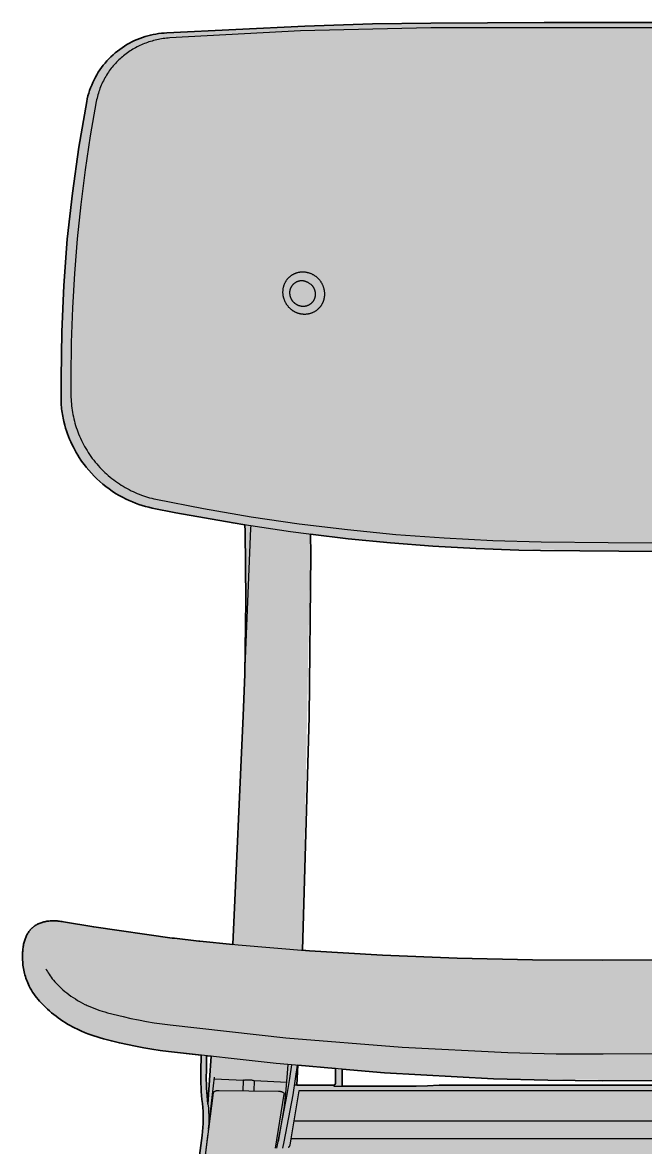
# Model space of a CAD drawing. Header units: millimetres. Extents: x 0 to 1796, y -875 to 809.
# Drawn here: x 178.4 to 402.4, y 404.4 to 808.9 of the extents above; entities that cross this region are included whole.
import ezdxf

# ---------------------------------------------------------------- set-up
doc = ezdxf.new("R2010")
doc.units = ezdxf.units.MM
doc.layers.add('Blocks', color=7, linetype='Continuous')
doc.layers.add('Blocks$Fill', color=7, linetype='Continuous', true_color=0xffffff)
doc.layers.add('Blocks$Inner', color=7, linetype='Continuous', lineweight=25, true_color=0x007f00)
doc.layers.add('Blocks$Outline', color=7, linetype='Continuous', lineweight=35, true_color=0xff3f3f)

# ---------------------------------------------------------------- blocks, each defined once
blk = doc.blocks.new('Result Dining Chair Front')
at = {"layer": 'Blocks$Fill'}
h = blk.add_hatch(color=256, dxfattribs=at)
h.paths.add_polyline_path([(258.42, 628.33), (233.6, 632.65), (225.09, 634.35), (223.87, 634.62), (222.66, 634.93), (221.46, 635.28), (220.27, 635.66), (219.09, 636.08), (217.93, 636.54), (216.78, 637.03), (215.65, 637.56), (214.38, 638.2), (213.14, 638.89), (211.92, 639.62), (210.72, 640.4), (209.55, 641.21), (208.41, 642.06), (207.3, 642.95), (206.22, 643.87), (205.17, 644.84), (204.16, 645.83), (203.18, 646.87), (202.23, 647.93), (201.33, 649.03), (200.67, 649.86), (200.04, 650.71), (199.43, 651.58), (198.84, 652.47), (198.28, 653.37), (197.73, 654.29), (197.21, 655.22), (196.71, 656.17), (196.24, 657.12), (195.79, 658.09), (195.37, 659.07), (194.97, 660.06), (194.6, 661.06), (194.25, 662.06), (193.93, 663.07), (193.64, 664.09), (193.3, 665.4), (193.02, 666.71), (192.89, 667.36), (192.78, 668.01), (192.67, 668.67), (192.58, 669.32), (192.5, 669.98), (192.44, 670.63), (192.38, 671.29), (192.34, 671.96), (192.28, 673.29), (192.27, 674.64), (192.51, 697.75), (193.27, 714.4), (194.54, 731.01), (196.35, 747.58), (198.66, 764.08), (201.5, 780.5), (201.72, 781.51), (201.97, 782.51), (202.25, 783.5), (202.57, 784.49), (202.92, 785.46), (203.3, 786.42), (203.71, 787.36), (204.16, 788.29), (204.64, 789.21), (205.15, 790.11), (205.68, 790.99), (206.25, 791.85), (206.85, 792.69), (207.47, 793.51), (208.12, 794.31), (208.8, 795.09), (209.51, 795.85), (210.24, 796.58), (210.99, 797.28), (211.77, 797.96), (212.57, 798.61), (213.39, 799.24), (214.23, 799.84), (215.09, 800.4), (215.97, 800.94), (216.87, 801.45), (217.78, 801.93), (218.71, 802.38), (219.66, 802.79), (220.62, 803.18), (221.56, 803.52), (222.51, 803.83), (223.46, 804.1), (224.43, 804.35), (225.41, 804.56), (226.39, 804.75), (227.38, 804.9), (228.37, 805.02), (229.36, 805.1), (230.36, 805.15), (304.25, 808.42), (407.02, 808.9), (534.04, 807.62), (584.67, 805.1), (585.67, 805.02), (586.66, 804.9), (587.64, 804.75), (588.63, 804.56), (589.6, 804.35), (590.57, 804.1), (591.53, 803.83), (592.48, 803.52), (593.42, 803.18), (594.37, 802.79), (595.32, 802.38), (596.25, 801.93), (597.16, 801.45), (598.06, 800.94), (598.94, 800.4), (599.8, 799.84), (600.65, 799.24), (601.47, 798.61), (602.27, 797.96), (603.04, 797.28), (603.8, 796.58), (604.53, 795.85), (605.23, 795.09), (605.91, 794.31), (606.56, 793.51), (607.19, 792.69), (607.78, 791.85), (608.35, 790.99), (608.89, 790.11), (609.4, 789.21), (609.87, 788.29), (610.32, 787.36), (610.73, 786.42), (611.12, 785.46), (611.47, 784.49), (611.78, 783.5), (612.07, 782.51), (612.32, 781.51), (612.53, 780.5), (615.37, 764.08), (617.69, 747.58), (619.49, 731.01), (620.77, 714.4), (621.52, 697.75), (621.76, 681.09), (621.75, 673.29), (621.7, 671.96), (621.65, 671.29), (621.6, 670.63), (621.53, 669.98), (621.45, 669.32), (621.36, 668.67), (621.26, 668.01), (621.14, 667.36), (621.02, 666.71), (620.73, 665.4), (620.39, 664.09), (620.1, 663.07), (619.78, 662.06), (619.44, 661.06), (619.06, 660.06), (618.67, 659.07), (618.24, 658.09), (617.79, 657.12), (617.32, 656.17), (616.82, 655.22), (616.3, 654.29), (615.76, 653.37), (615.19, 652.47), (614.6, 651.58), (613.99, 650.71), (613.36, 649.86), (612.71, 649.03), (611.8, 647.93), (610.85, 646.87), (609.87, 645.83), (608.86, 644.84), (607.81, 643.87), (606.73, 642.95), (605.62, 642.06), (604.48, 641.21), (603.31, 640.4), (602.12, 639.62), (600.89, 638.89), (599.65, 638.2), (598.38, 637.56), (597.25, 637.03), (596.1, 636.54), (594.94, 636.08), (593.76, 635.66), (592.58, 635.28), (591.38, 634.93), (590.17, 634.62), (588.95, 634.35), (580.43, 632.65), (559.9, 628.97), (555.61, 628.33), (555.26, 601.27), (555.71, 573.48), (559.98, 477.44), (581.82, 479.76), (610.01, 483.78), (621.86, 485.74), (622.31, 485.8), (622.76, 485.84), (623.21, 485.88), (623.64, 485.9), (624.07, 485.92), (624.49, 485.93), (624.9, 485.92), (625.3, 485.91), (625.7, 485.89), (626.09, 485.86), (626.47, 485.81), (626.84, 485.76), (627.21, 485.7), (627.57, 485.63), (627.92, 485.55), (628.26, 485.47), (628.6, 485.37), (628.93, 485.26), (629.25, 485.14), (629.56, 485.02), (629.86, 484.88), (630.01, 484.81), (630.16, 484.74), (630.3, 484.66), (630.45, 484.59), (630.59, 484.51), (630.73, 484.42), (630.87, 484.34), (631, 484.25), (631.14, 484.16), (631.27, 484.07), (631.4, 483.98), (631.53, 483.88), (631.65, 483.79), (631.78, 483.69), (631.9, 483.58), (632.02, 483.48), (632.14, 483.37), (632.25, 483.26), (632.37, 483.15), (632.48, 483.04), (632.59, 482.92), (632.7, 482.8), (632.81, 482.68), (632.91, 482.56), (633.01, 482.44), (633.11, 482.31), (633.21, 482.18), (633.31, 482.05), (633.5, 481.78), (633.68, 481.51), (633.85, 481.22), (634.01, 480.92), (634.17, 480.62), (634.32, 480.31), (634.46, 479.99), (634.59, 479.66), (634.71, 479.32), (634.83, 478.98), (634.94, 478.62), (635.04, 478.26), (635.13, 477.89), (635.22, 477.51), (635.29, 477.12), (635.36, 476.73), (635.42, 476.33), (635.47, 475.91), (635.52, 475.49), (635.55, 475.07), (635.58, 474.63), (635.6, 474.18), (635.61, 473.73), (635.61, 472.8), (635.58, 471.84), (635.55, 471.22), (635.5, 470.61), (635.44, 470.01), (635.36, 469.4), (635.27, 468.81), (635.16, 468.22), (635.04, 467.63), (634.89, 467.05), (634.74, 466.47), (634.56, 465.89), (634.38, 465.32), (634.17, 464.75), (633.95, 464.19), (633.71, 463.62), (633.46, 463.06), (633.18, 462.49), (632.8, 461.76), (632.4, 461.04), (631.97, 460.34), (631.51, 459.65), (631.04, 458.97), (630.54, 458.32), (630.02, 457.68), (629.48, 457.06), (628.8, 456.32), (628.1, 455.6), (627.38, 454.9), (626.65, 454.21), (625.9, 453.54), (625.13, 452.89), (624.35, 452.25), (623.55, 451.64), (622.74, 451.04), (621.92, 450.46), (621.08, 449.9), (620.23, 449.36), (619.37, 448.84), (618.5, 448.34), (617.62, 447.86), (616.06, 447.07), (614.35, 446.28), (613.26, 445.81), (612.16, 445.37), (611.05, 444.95), (609.93, 444.55), (608.8, 444.18), (607.66, 443.84), (606.52, 443.52), (603.64, 442.77), (600.75, 442.07), (597.84, 441.42), (594.92, 440.83), (592, 440.29), (589.06, 439.79), (586.12, 439.36), (583.17, 438.97), (571.39, 437.66), (571.5, 428.91), (571.47, 427.46), (571.42, 426.02), (571.33, 424.58), (571.23, 423.14), (570.68, 417.41), (570.62, 415.97), (570.61, 414.52), (570.64, 413.08), (570.73, 411.64), (570.86, 410.21), (571.04, 408.78), (572.33, 398.6), (572.46, 397.04), (570.44, 396.97), (618.01, 26.78), (619.17, 26.78), (619.2, 26.78), (619.23, 26.78), (619.25, 26.77), (619.28, 26.77), (619.31, 26.76), (619.34, 26.76), (619.36, 26.75), (619.39, 26.74), (619.42, 26.73), (619.44, 26.72), (619.47, 26.71), (619.49, 26.7), (619.52, 26.69), (619.54, 26.67), (619.56, 26.66), (619.59, 26.65), (619.61, 26.63), (619.63, 26.61), (619.65, 26.6), (619.68, 26.58), (619.7, 26.56), (619.72, 26.54), (619.73, 26.52), (619.75, 26.5), (619.77, 26.48), (619.79, 26.45), (619.8, 26.43), (619.82, 26.41), (619.83, 26.38), (619.85, 26.36), (619.86, 26.34), (619.87, 26.31), (619.88, 26.29), (619.89, 26.26), (619.9, 26.23), (619.91, 26.21), (619.92, 26.18), (619.92, 26.15), (619.93, 26.13), (624.35, 2.49), (624.37, 2.43), (624.38, 2.36), (624.39, 2.29), (624.4, 2.22), (624.41, 2.15), (624.41, 2.08), (624.41, 2.02), (624.41, 1.95), (624.41, 1.88), (624.4, 1.81), (624.39, 1.74), (624.38, 1.67), (624.37, 1.61), (624.36, 1.54), (624.34, 1.47), (624.32, 1.41), (624.3, 1.34), (624.28, 1.28), (624.25, 1.21), (624.22, 1.15), (624.19, 1.09), (624.16, 1.03), (624.13, 0.97), (624.09, 0.91), (624.05, 0.85), (624.01, 0.8), (623.97, 0.74), (623.92, 0.69), (623.88, 0.64), (623.83, 0.59), (623.78, 0.54), (623.73, 0.5), (623.68, 0.45), (623.62, 0.41), (623.57, 0.37), (623.51, 0.33), (623.45, 0.29), (623.4, 0.26), (623.33, 0.23), (623.27, 0.2), (623.21, 0.17), (623.15, 0.14), (623.08, 0.12), (623.02, 0.09), (622.95, 0.07), (622.89, 0.06), (622.82, 0.04), (622.75, 0.03), (622.68, 0.02), (622.62, 0.01), (622.55, 0), (622.48, 0), (622.41, 0), (605.77, 0), (598.26, -0.01), (598.21, -0.01), (598.16, 0), (598.12, 0), (598.07, 0.01), (598.02, 0.01), (597.97, 0.02), (597.93, 0.03), (597.88, 0.04), (597.83, 0.05), (597.79, 0.06), (597.74, 0.07), (597.69, 0.09), (597.65, 0.1), (597.6, 0.12), (597.56, 0.14), (597.51, 0.16), (597.47, 0.18), (597.42, 0.2), (597.38, 0.22), (597.34, 0.24), (597.3, 0.27), (597.25, 0.29), (597.21, 0.32), (597.17, 0.34), (597.13, 0.37), (597.1, 0.4), (597.06, 0.43), (597.02, 0.46), (596.99, 0.49), (596.95, 0.52), (596.92, 0.55), (596.89, 0.58), (596.86, 0.61), (596.83, 0.65), (596.8, 0.68), (596.77, 0.71), (596.74, 0.75), (596.71, 0.78), (596.68, 0.82), (596.66, 0.85), (596.63, 0.89), (596.61, 0.93), (596.59, 0.97), (596.56, 1.01), (596.54, 1.05), (596.52, 1.09), (596.5, 1.13), (596.48, 1.17), (596.46, 1.21), (596.45, 1.25), (596.43, 1.29), (596.42, 1.33), (596.4, 1.38), (596.39, 1.42), (596.38, 1.46), (596.36, 1.51), (596.35, 1.55), (596.34, 1.59), (596.34, 1.64), (596.33, 1.68), (596.32, 1.72), (596.32, 1.77), (596.31, 1.81), (595.49, 25.83), (595.48, 25.86), (595.49, 25.88), (595.49, 25.9), (595.49, 25.91), (595.49, 25.93), (595.49, 25.95), (595.49, 25.97), (595.5, 25.99), (595.5, 26), (595.5, 26.02), (595.51, 26.04), (595.51, 26.06), (595.52, 26.08), (595.52, 26.1), (595.53, 26.11), (595.53, 26.13), (595.54, 26.15), (595.55, 26.17), (595.56, 26.18), (595.57, 26.2), (595.57, 26.22), (595.58, 26.24), (595.59, 26.25), (595.6, 26.27), (595.61, 26.29), (595.62, 26.3), (595.64, 26.32), (595.65, 26.34), (595.66, 26.35), (595.67, 26.37), (595.69, 26.38), (595.7, 26.4), (595.71, 26.41), (595.73, 26.43), (595.74, 26.44), (595.76, 26.45), (595.77, 26.47), (595.79, 26.48), (595.8, 26.49), (595.82, 26.5), (595.83, 26.51), (595.85, 26.52), (595.87, 26.53), (595.88, 26.54), (595.9, 26.55), (595.92, 26.56), (595.93, 26.57), (595.95, 26.58), (595.97, 26.59), (595.98, 26.59), (596, 26.6), (596.02, 26.61), (596.04, 26.61), (596.05, 26.62), (596.07, 26.62), (596.09, 26.63), (596.11, 26.63), (596.12, 26.64), (596.14, 26.64), (596.16, 26.64), (596.18, 26.65), (596.19, 26.65), (596.21, 26.65), (597.01, 26.65), (597.21, 26.65), (548.13, 380.21), (407.02, 380.21), (265.9, 380.21), (216.82, 26.65), (217.82, 26.65), (217.84, 26.65), (217.86, 26.65), (217.87, 26.64), (217.89, 26.64), (217.91, 26.64), (217.93, 26.63), (217.94, 26.63), (217.96, 26.62), (217.98, 26.62), (218, 26.61), (218.01, 26.61), (218.03, 26.6), (218.05, 26.59), (218.07, 26.59), (218.08, 26.58), (218.1, 26.57), (218.12, 26.56), (218.13, 26.55), (218.15, 26.54), (218.17, 26.53), (218.18, 26.52), (218.2, 26.51), (218.22, 26.5), (218.23, 26.49), (218.25, 26.48), (218.26, 26.47), (218.28, 26.45), (218.29, 26.44), (218.31, 26.43), (218.32, 26.41), (218.33, 26.4), (218.35, 26.38), (218.36, 26.37), (218.37, 26.35), (218.39, 26.34), (218.4, 26.32), (218.41, 26.3), (218.42, 26.29), (218.43, 26.27), (218.44, 26.25), (218.45, 26.24), (218.46, 26.22), (218.47, 26.2), (218.48, 26.18), (218.48, 26.17), (218.49, 26.15), (218.5, 26.13), (218.5, 26.11), (218.51, 26.1), (218.52, 26.08), (218.52, 26.06), (218.53, 26.04), (218.53, 26.02), (218.53, 26), (218.54, 25.99), (218.54, 25.97), (218.54, 25.95), (218.54, 25.93), (218.55, 25.91), (218.55, 25.9), (218.55, 25.88), (218.55, 25.86), (218.55, 25.84), (217.72, 1.81), (217.72, 1.77), (217.71, 1.72), (217.7, 1.68), (217.7, 1.64), (217.69, 1.59), (217.68, 1.55), (217.67, 1.51), (217.66, 1.46), (217.64, 1.42), (217.63, 1.38), (217.62, 1.33), (217.6, 1.29), (217.59, 1.25), (217.57, 1.21), (217.55, 1.17), (217.53, 1.13), (217.51, 1.09), (217.49, 1.05), (217.47, 1.01), (217.45, 0.97), (217.42, 0.93), (217.4, 0.89), (217.37, 0.85), (217.35, 0.82), (217.32, 0.78), (217.29, 0.75), (217.27, 0.71), (217.24, 0.68), (217.21, 0.65), (217.18, 0.61), (217.15, 0.58), (217.12, 0.55), (217.08, 0.52), (217.05, 0.49), (217.01, 0.46), (216.97, 0.43), (216.94, 0.4), (216.9, 0.37), (216.86, 0.34), (216.82, 0.32), (216.78, 0.29), (216.74, 0.27), (216.69, 0.24), (216.65, 0.22), (216.61, 0.2), (216.56, 0.18), (216.52, 0.16), (216.48, 0.14), (216.43, 0.12), (216.38, 0.1), (216.34, 0.09), (216.29, 0.07), (216.25, 0.06), (216.2, 0.05), (216.15, 0.04), (216.11, 0.03), (216.06, 0.02), (216.01, 0.01), (215.96, 0.01), (215.92, 0), (215.87, 0), (215.82, -0.01), (215.77, -0.01), (215.73, -0.01), (208.26, 0), (191.55, 0), (191.49, 0), (191.42, 0.01), (191.35, 0.02), (191.28, 0.03), (191.21, 0.04), (191.15, 0.06), (191.08, 0.07), (191.01, 0.09), (190.95, 0.12), (190.89, 0.14), (190.82, 0.17), (190.76, 0.2), (190.7, 0.23), (190.64, 0.26), (190.58, 0.29), (190.52, 0.33), (190.46, 0.37), (190.41, 0.41), (190.35, 0.45), (190.3, 0.5), (190.25, 0.54), (190.2, 0.59), (190.15, 0.64), (190.11, 0.69), (190.06, 0.74), (190.02, 0.8), (189.98, 0.85), (189.94, 0.91), (189.91, 0.97), (189.87, 1.03), (189.84, 1.09), (189.81, 1.15), (189.78, 1.21), (189.76, 1.28), (189.73, 1.34), (189.71, 1.41), (189.69, 1.47), (189.68, 1.54), (189.66, 1.61), (189.65, 1.67), (189.64, 1.74), (189.63, 1.81), (189.63, 1.88), (189.62, 1.95), (189.62, 2.02), (189.62, 2.08), (189.63, 2.15), (189.63, 2.22), (189.64, 2.29), (189.65, 2.36), (189.67, 2.43), (189.68, 2.49), (194.1, 26.13), (194.11, 26.15), (194.11, 26.18), (194.12, 26.21), (194.13, 26.23), (194.14, 26.26), (194.15, 26.29), (194.16, 26.31), (194.17, 26.34), (194.19, 26.36), (194.2, 26.38), (194.21, 26.41), (194.23, 26.43), (194.25, 26.45), (194.26, 26.48), (194.28, 26.5), (194.3, 26.52), (194.32, 26.54), (194.34, 26.56), (194.36, 26.58), (194.38, 26.6), (194.4, 26.61), (194.42, 26.63), (194.44, 26.65), (194.47, 26.66), (194.49, 26.67), (194.52, 26.69), (194.54, 26.7), (194.57, 26.71), (194.59, 26.72), (194.62, 26.73), (194.64, 26.74), (194.67, 26.75), (194.7, 26.76), (194.72, 26.76), (194.75, 26.77), (194.78, 26.77), (194.81, 26.78), (194.83, 26.78), (194.86, 26.78), (194.89, 26.78), (196.03, 26.78), (243.59, 396.97), (241.57, 397.04), (242.05, 401.59), (243.17, 410.21), (243.3, 411.64), (243.39, 413.08), (243.43, 414.52), (243.42, 415.97), (243.36, 417.41), (243.25, 418.84), (242.7, 424.58), (242.62, 426.02), (242.56, 427.46), (242.53, 428.91), (242.53, 430.35), (242.64, 437.66), (227.92, 439.36), (224.97, 439.79), (222.04, 440.29), (219.11, 440.83), (216.19, 441.42), (213.29, 442.07), (210.39, 442.77), (207.52, 443.52), (206.37, 443.84), (205.24, 444.18), (204.11, 444.55), (202.99, 444.95), (201.87, 445.37), (200.77, 445.81), (199.68, 446.28), (198.25, 446.94), (197.3, 447.41), (195.53, 448.34), (194.66, 448.84), (193.8, 449.36), (192.95, 449.9), (192.11, 450.46), (191.29, 451.04), (190.48, 451.64), (189.68, 452.25), (188.9, 452.89), (188.13, 453.54), (187.38, 454.21), (186.65, 454.9), (185.93, 455.6), (185.23, 456.32), (184.55, 457.06), (184.01, 457.68), (183.49, 458.32), (182.99, 458.97), (182.52, 459.65), (182.06, 460.34), (181.63, 461.04), (181.23, 461.76), (180.85, 462.49), (180.58, 463.06), (180.32, 463.62), (180.08, 464.19), (179.86, 464.75), (179.66, 465.32), (179.47, 465.89), (179.3, 466.47), (179.14, 467.05), (179, 467.63), (178.87, 468.22), (178.76, 468.81), (178.67, 469.4), (178.59, 470.01), (178.53, 470.61), (178.48, 471.22), (178.45, 471.84), (178.42, 472.8), (178.42, 473.73), (178.43, 474.18), (178.45, 474.63), (178.48, 475.07), (178.51, 475.49), (178.56, 475.91), (178.61, 476.33), (178.67, 476.73), (178.74, 477.12), (178.82, 477.51), (178.9, 477.89), (178.99, 478.26), (179.09, 478.62), (179.2, 478.98), (179.32, 479.32), (179.44, 479.66), (179.58, 479.99), (179.72, 480.31), (179.86, 480.62), (180.02, 480.92), (180.18, 481.22), (180.36, 481.51), (180.53, 481.78), (180.72, 482.05), (180.82, 482.18), (180.92, 482.31), (181.02, 482.44), (181.12, 482.56), (181.23, 482.68), (181.33, 482.8), (181.44, 482.92), (181.55, 483.04), (181.66, 483.15), (181.78, 483.26), (181.89, 483.37), (182.01, 483.48), (182.13, 483.58), (182.26, 483.69), (182.38, 483.79), (182.51, 483.88), (182.63, 483.98), (182.76, 484.07), (182.9, 484.16), (183.03, 484.25), (183.17, 484.34), (183.3, 484.42), (183.44, 484.51), (183.58, 484.59), (183.73, 484.66), (183.87, 484.74), (184.02, 484.81), (184.17, 484.88), (184.47, 485.02), (184.79, 485.14), (185.11, 485.26), (185.44, 485.37), (185.77, 485.47), (186.11, 485.55), (186.46, 485.63), (186.82, 485.7), (187.19, 485.76), (187.56, 485.81), (187.94, 485.86), (188.33, 485.89), (188.73, 485.91), (189.13, 485.92), (189.55, 485.93), (189.97, 485.92), (190.39, 485.9), (190.83, 485.88), (191.27, 485.84), (191.72, 485.8), (192.18, 485.74), (192.64, 485.68), (232.21, 479.76), (242.13, 478.64), (254.05, 477.44), (258.37, 574.64)], flags=0)
h.paths.add_polyline_path([(569.39, 437.44), (567.77, 437.26), (568.92, 420.08), (569.23, 422.95), (569.34, 424.4), (569.43, 425.84), (569.48, 427.29), (569.51, 428.74), (569.51, 430.19)], flags=0)
h.paths.add_polyline_path([(277.44, 434), (277.01, 426.9), (290.42, 426.9), (290.43, 426.9), (290.45, 426.91), (290.46, 426.91), (290.47, 426.91), (290.48, 426.91), (290.5, 426.91), (290.51, 426.91), (290.52, 426.92), (290.53, 426.92), (290.54, 426.92), (290.55, 426.92), (290.56, 426.93), (290.58, 426.93), (290.59, 426.94), (290.6, 426.94), (290.61, 426.94), (290.62, 426.95), (290.63, 426.95), (290.64, 426.96), (290.66, 426.97), (290.67, 426.97), (290.68, 426.98), (290.69, 426.99), (290.7, 426.99), (290.71, 427), (290.72, 427.01), (290.73, 427.02), (290.74, 427.02), (290.75, 427.03), (290.76, 427.04), (290.77, 427.05), (290.78, 427.06), (290.79, 427.07), (290.79, 427.08), (290.8, 427.09), (290.81, 427.1), (290.82, 427.11), (290.83, 427.12), (290.83, 427.13), (290.84, 427.14), (290.85, 427.15), (290.85, 427.16), (290.86, 427.17), (290.86, 427.18), (290.87, 427.2), (290.88, 427.21), (290.88, 427.22), (290.88, 427.23), (290.89, 427.24), (290.89, 427.25), (290.9, 427.26), (290.9, 427.28), (290.9, 427.29), (290.9, 427.3), (290.91, 427.31), (290.91, 427.32), (290.91, 427.33), (290.91, 427.34), (290.91, 427.36), (290.91, 427.37), (290.92, 427.38), (290.92, 427.39), (290.92, 427.4), (290.92, 432.85)], flags=0)
h.paths.add_polyline_path([(523.12, 432.85), (523.12, 427.39), (523.12, 427.38), (523.12, 427.37), (523.12, 427.36), (523.12, 427.34), (523.12, 427.33), (523.12, 427.32), (523.13, 427.31), (523.13, 427.3), (523.13, 427.29), (523.13, 427.28), (523.14, 427.26), (523.14, 427.25), (523.14, 427.24), (523.15, 427.23), (523.15, 427.22), (523.16, 427.21), (523.16, 427.2), (523.17, 427.18), (523.17, 427.17), (523.18, 427.16), (523.19, 427.15), (523.19, 427.14), (523.2, 427.13), (523.21, 427.12), (523.21, 427.11), (523.22, 427.1), (523.23, 427.09), (523.24, 427.08), (523.25, 427.07), (523.26, 427.06), (523.26, 427.05), (523.27, 427.04), (523.28, 427.03), (523.29, 427.02), (523.3, 427.02), (523.31, 427.01), (523.32, 427), (523.33, 426.99), (523.34, 426.99), (523.35, 426.98), (523.37, 426.97), (523.38, 426.97), (523.39, 426.96), (523.4, 426.95), (523.41, 426.95), (523.42, 426.94), (523.43, 426.94), (523.44, 426.94), (523.46, 426.93), (523.47, 426.93), (523.48, 426.92), (523.49, 426.92), (523.5, 426.92), (523.51, 426.92), (523.53, 426.91), (523.54, 426.91), (523.55, 426.91), (523.56, 426.91), (523.57, 426.91), (523.58, 426.91), (523.59, 426.91), (523.62, 426.9), (528.69, 426.9), (537.03, 426.9), (536.6, 434)], flags=0)
h.paths.add_polyline_path([(246.27, 437.26), (244.64, 437.44), (244.52, 428.74), (244.55, 427.29), (244.61, 425.84), (244.69, 424.4), (244.8, 422.95), (244.94, 421.51), (245.11, 420.08)], flags=0)
h.paths.add_polyline_path([(293.42, 432.64), (293.41, 426.9), (293.41, 426.82), (293.41, 426.73), (293.4, 426.65), (293.39, 426.56), (293.37, 426.48), (319.92, 426.48), (324.11, 426.64), (328.29, 426.9), (407.02, 426.9), (485.74, 426.9), (489.93, 426.64), (494.12, 426.48), (520.66, 426.48), (520.64, 426.65), (520.63, 426.73), (520.62, 426.82), (520.62, 426.9), (520.62, 426.99), (520.62, 432.64), (466.27, 429.13), (446.65, 428.6), (407.02, 428.57), (347.76, 429.13), (308.59, 431.35), (293.42, 432.64)], flags=0)
h.paths.add_polyline_path([(407.02, 471.88), (479.36, 472.53), (506.2, 473.61), (532.42, 475.16), (534.9, 475.36), (532.02, 624.97), (503.33, 621.82), (488.06, 620.63), (472.61, 619.75), (457.15, 619.18), (407.02, 618.75), (341.42, 619.75), (325.97, 620.63), (310.7, 621.82), (295.47, 623.32), (282.01, 624.97), (279.13, 475.36), (307.84, 473.61), (334.68, 472.53), (361.81, 471.92)], flags=0)
at = {"layer": 'Blocks$Inner'}
for points in [[(407.01, 808.9), (365.99, 808.85), (325.3, 808.72), (304.25, 808.42), (279.99, 807.62), (230.36, 805.15), (229.36, 805.1), (228.37, 805.02), (227.38, 804.9), (226.39, 804.75), (225.41, 804.56), (224.43, 804.35), (223.46, 804.1), (222.51, 803.83), (221.56, 803.52), (220.62, 803.18), (219.66, 802.79), (218.71, 802.38), (217.78, 801.93), (216.87, 801.45), (215.97, 800.94), (215.09, 800.4), (214.23, 799.84), (213.39, 799.24), (212.57, 798.61), (211.77, 797.96), (210.99, 797.28), (210.24, 796.58), (209.51, 795.85), (208.8, 795.09), (208.12, 794.31), (207.47, 793.51), (206.85, 792.69), (206.25, 791.85), (205.68, 790.99), (205.15, 790.11), (204.64, 789.21), (204.16, 788.29), (203.71, 787.36), (203.3, 786.42), (202.92, 785.46), (202.57, 784.49), (202.25, 783.5), (201.97, 782.51), (201.72, 781.51), (201.5, 780.5), (198.66, 764.08), (196.35, 747.58), (194.54, 731.01), (193.27, 714.4), (192.51, 697.75), (192.27, 681.09), (192.27, 674.64), (192.28, 673.29), (192.34, 671.96), (192.38, 671.29), (192.44, 670.63), (192.5, 669.98), (192.58, 669.32), (192.67, 668.67), (192.78, 668.01), (192.89, 667.36), (193.02, 666.71), (193.3, 665.4), (193.64, 664.09), (193.93, 663.07), (194.25, 662.06), (194.6, 661.06), (194.97, 660.06), (195.37, 659.07), (195.79, 658.09), (196.24, 657.12), (196.71, 656.17), (197.21, 655.22), (197.73, 654.29), (198.28, 653.37), (198.84, 652.47), (199.43, 651.58), (200.04, 650.71), (200.67, 649.86), (201.33, 649.03), (202.23, 647.93), (203.18, 646.87), (204.16, 645.83), (205.17, 644.84), (206.22, 643.87), (207.3, 642.95), (208.41, 642.06), (209.55, 641.21), (210.72, 640.4), (211.92, 639.62), (213.14, 638.89), (214.38, 638.2), (215.65, 637.56), (216.78, 637.03), (217.93, 636.54), (219.09, 636.08), (220.27, 635.66), (221.46, 635.28), (222.66, 634.93), (223.87, 634.62), (225.09, 634.35), (233.6, 632.65), (254.14, 628.97), (274.76, 625.86), (295.47, 623.32), (310.7, 621.82), (325.97, 620.63), (341.42, 619.75), (356.89, 619.18), (364.68, 619.02), (407.02, 618.75)], [(407.02, 806.97), (389.06, 806.97), (365.99, 806.97), (325.3, 806.97), (278.33, 805.93), (231.43, 803.38), (230.83, 803.33), (230.23, 803.27), (229.63, 803.2), (229.04, 803.12), (228.45, 803.03), (227.86, 802.92), (227.28, 802.81), (226.71, 802.68), (226.13, 802.55), (225.56, 802.4), (225, 802.25), (224.44, 802.08), (223.88, 801.9), (223.33, 801.71), (222.78, 801.51), (222.24, 801.31), (221.7, 801.09), (221.17, 800.86), (220.64, 800.62), (220.12, 800.37), (219.61, 800.11), (219.1, 799.84), (218.59, 799.56), (218.1, 799.27), (217.6, 798.97), (217.12, 798.66), (216.64, 798.34), (216.17, 798.01), (215.7, 797.67), (215.24, 797.33), (214.79, 796.97), (214.35, 796.6), (213.91, 796.23), (213.48, 795.84), (213.05, 795.45), (212.64, 795.04), (212.23, 794.63), (211.84, 794.21), (211.45, 793.77), (211.07, 793.33), (210.69, 792.89), (210.33, 792.43), (209.98, 791.96), (209.63, 791.49), (209.29, 791.01), (208.97, 790.52), (208.65, 790.02), (208.35, 789.51), (208.05, 789), (207.77, 788.48), (207.49, 787.95), (207.23, 787.42), (206.97, 786.87), (206.73, 786.32), (206.5, 785.77), (206.28, 785.2), (206.07, 784.63), (205.87, 784.06), (205.69, 783.47), (205.52, 782.88), (205.35, 782.29), (205.21, 781.69), (205.07, 781.08), (204.95, 780.46), (202.81, 768.21), (200.95, 755.89), (199.37, 743.53), (198.09, 731.14), (197.09, 718.71), (196.38, 706.27), (195.97, 693.83), (195.84, 681.38), (195.84, 674.91), (195.85, 674.15), (195.88, 673.39), (195.93, 672.63), (195.99, 671.86), (196.07, 671.08), (196.17, 670.31), (196.28, 669.53), (196.4, 668.75), (196.55, 667.97), (196.71, 667.19), (196.89, 666.41), (197.08, 665.63), (197.29, 664.84), (197.52, 664.06), (197.77, 663.29), (198.03, 662.51), (198.32, 661.74), (198.61, 660.97), (198.93, 660.2), (199.26, 659.44), (199.61, 658.68), (199.98, 657.93), (200.37, 657.19), (200.77, 656.45), (201.19, 655.73), (201.62, 655), (202.07, 654.29), (202.54, 653.59), (203.02, 652.9), (203.52, 652.21), (204.03, 651.54), (204.56, 650.88), (205.1, 650.23), (205.66, 649.59), (206.23, 648.97), (206.81, 648.35), (207.41, 647.75), (208.01, 647.17), (208.63, 646.6), (209.26, 646.04), (209.9, 645.5), (210.56, 644.97), (211.22, 644.46), (211.89, 643.97), (212.56, 643.49), (213.25, 643.03), (213.95, 642.58), (214.65, 642.15), (215.35, 641.73), (216.07, 641.33), (216.78, 640.95), (217.51, 640.59), (218.23, 640.24), (218.96, 639.91), (219.7, 639.6), (220.43, 639.3), (221.17, 639.02), (221.91, 638.75), (222.65, 638.5), (223.39, 638.27), (224.13, 638.06), (224.87, 637.86), (225.61, 637.67), (226.35, 637.5), (243.46, 634.17), (260.67, 631.24), (277.94, 628.71), (295.28, 626.59), (312.66, 624.88), (330.07, 623.58), (347.49, 622.69), (364.92, 622.22), (389.05, 621.93), (407.02, 621.88)], [(274.59, 711.4), (274.58, 711.51), (274.57, 711.61), (274.57, 711.72), (274.57, 711.83), (274.57, 711.94), (274.58, 712.05), (274.59, 712.17), (274.6, 712.28), (274.61, 712.39), (274.63, 712.5), (274.65, 712.61), (274.67, 712.72), (274.7, 712.83), (274.72, 712.94), (274.75, 713.05), (274.79, 713.15), (274.83, 713.26), (274.86, 713.37), (274.91, 713.47), (274.95, 713.57), (275, 713.68), (275.05, 713.78), (275.1, 713.87), (275.16, 713.97), (275.21, 714.07), (275.27, 714.16), (275.33, 714.25), (275.4, 714.34), (275.46, 714.43), (275.53, 714.52), (275.6, 714.6), (275.67, 714.68), (275.74, 714.76), (275.82, 714.84), (275.9, 714.92), (275.98, 714.99), (276.06, 715.07), (276.14, 715.14), (276.23, 715.21), (276.32, 715.28), (276.41, 715.34), (276.5, 715.41), (276.6, 715.47), (276.69, 715.53), (276.79, 715.58), (276.89, 715.64), (276.99, 715.69), (277.09, 715.74), (277.19, 715.78), (277.3, 715.83), (277.4, 715.87), (277.51, 715.9), (277.61, 715.94), (277.72, 715.97), (277.83, 716), (277.94, 716.03), (278.05, 716.05), (278.16, 716.07), (278.27, 716.09), (278.38, 716.1), (278.48, 716.12), (278.59, 716.13), (278.7, 716.13), (278.81, 716.14), (278.93, 716.14), (279.04, 716.14), (279.15, 716.12), (279.25, 716.11), (279.35, 716.09), (279.45, 716.07), (279.55, 716.05), (279.66, 716.02), (279.76, 716), (279.86, 715.97), (279.97, 715.94), (280.07, 715.9), (280.17, 715.87), (280.28, 715.83), (280.38, 715.79), (280.48, 715.75), (280.59, 715.71), (280.69, 715.66), (280.79, 715.61), (280.89, 715.56), (280.99, 715.51), (281.09, 715.45), (281.19, 715.4), (281.29, 715.34), (281.48, 715.22), (281.68, 715.09), (281.86, 714.96), (282.05, 714.81), (282.22, 714.67), (282.3, 714.6), (282.38, 714.52), (282.46, 714.45), (282.53, 714.37), (282.6, 714.29), (282.66, 714.21), (282.73, 714.13), (282.79, 714.04), (282.88, 713.9), (282.97, 713.76), (283.05, 713.62), (283.13, 713.47), (283.21, 713.32), (283.27, 713.17), (283.34, 713.02), (283.39, 712.86), (283.45, 712.7), (283.5, 712.54), (283.54, 712.38), (283.57, 712.22), (283.6, 712.05), (283.63, 711.89), (283.65, 711.72), (283.67, 711.45), (283.68, 711.34), (283.68, 711.23), (283.68, 711.12), (283.68, 711.01), (283.68, 710.9), (283.67, 710.79), (283.66, 710.68), (283.64, 710.57), (283.63, 710.46), (283.61, 710.35), (283.58, 710.24), (283.56, 710.13), (283.53, 710.02), (283.5, 709.91), (283.47, 709.8), (283.43, 709.7), (283.39, 709.59), (283.35, 709.48), (283.3, 709.38), (283.26, 709.28), (283.21, 709.18), (283.15, 709.08), (283.1, 708.98), (283.04, 708.89), (282.98, 708.79), (282.92, 708.7), (282.86, 708.61), (282.79, 708.52), (282.73, 708.43), (282.66, 708.35), (282.59, 708.27), (282.51, 708.19), (282.44, 708.11), (282.36, 708.03), (282.28, 707.96), (282.2, 707.88), (282.11, 707.81), (282.03, 707.74), (281.94, 707.67), (281.85, 707.61), (281.75, 707.54), (281.66, 707.48), (281.56, 707.42), (281.47, 707.37), (281.37, 707.31), (281.27, 707.26), (281.17, 707.21), (281.06, 707.17), (280.96, 707.12), (280.85, 707.08), (280.75, 707.05), (280.64, 707.01), (280.53, 706.98), (280.42, 706.95), (280.32, 706.92), (280.21, 706.9), (280.1, 706.88), (279.99, 706.86), (279.88, 706.84), (279.77, 706.83), (279.66, 706.82), (279.55, 706.82), (279.44, 706.81), (279.36, 706.81), (279.27, 706.81), (279.19, 706.82), (279.1, 706.82), (279.02, 706.83), (278.93, 706.84), (278.84, 706.85), (278.76, 706.86), (278.67, 706.87), (278.58, 706.89), (278.5, 706.9), (278.41, 706.92), (278.32, 706.94), (278.24, 706.96), (278.15, 706.99), (278.06, 707.01), (277.98, 707.04), (277.89, 707.07), (277.8, 707.1), (277.72, 707.13), (277.63, 707.16), (277.55, 707.19), (277.47, 707.23), (277.38, 707.27), (277.3, 707.31), (277.22, 707.35), (277.14, 707.39), (277.06, 707.44), (276.98, 707.48), (276.9, 707.53), (276.82, 707.58), (276.74, 707.63), (276.67, 707.68), (276.59, 707.74), (276.52, 707.79), (276.45, 707.85), (276.37, 707.91), (276.3, 707.96), (276.23, 708.03), (276.17, 708.09), (276.1, 708.15), (276.03, 708.21), (275.97, 708.28), (275.91, 708.34), (275.85, 708.41), (275.79, 708.48), (275.73, 708.55), (275.67, 708.62), (275.61, 708.69), (275.56, 708.76), (275.51, 708.83), (275.46, 708.9), (275.41, 708.98), (275.36, 709.05), (275.31, 709.13), (275.27, 709.2), (275.22, 709.28), (275.18, 709.35), (275.14, 709.43), (275.1, 709.51), (275.07, 709.59), (275.03, 709.66), (275, 709.74), (274.96, 709.82)], [(274.93, 709.91), (274.89, 710), (274.86, 710.09), (274.83, 710.18), (274.8, 710.27), (274.77, 710.36), (274.75, 710.45), (274.72, 710.54), (274.7, 710.64), (274.68, 710.73), (274.66, 710.82), (274.65, 710.92), (274.63, 711.01), (274.62, 711.11), (274.61, 711.2), (274.6, 711.29), (274.59, 711.39)], [(254.05, 477.44), (257.74, 559.66), (260.56, 627.06), (260.6, 628)], [(258.42, 628.33), (258.46, 626.05), (258.77, 601.27), (258.37, 574.64)], [(279.13, 475.36), (281.45, 559.32), (282.05, 617.77), (282.01, 624.97)], [(407.01, 428.57), (387, 428.46), (367.38, 428.6), (347.76, 429.13), (308.59, 431.35), (269.61, 434.67), (230.87, 438.97), (227.92, 439.36), (224.97, 439.79), (222.04, 440.29), (219.11, 440.83), (216.19, 441.42), (213.29, 442.07), (210.39, 442.77), (207.52, 443.52), (206.37, 443.84), (205.24, 444.18), (204.11, 444.55), (202.99, 444.95), (201.87, 445.37), (200.77, 445.81), (199.68, 446.28), (198.25, 446.94), (197.98, 447.07), (197.3, 447.41), (196.41, 447.86), (195.53, 448.34), (194.66, 448.84), (193.8, 449.36), (192.95, 449.9), (192.11, 450.46), (191.29, 451.04), (190.48, 451.64), (189.68, 452.25), (188.9, 452.89), (188.13, 453.54), (187.38, 454.21), (186.65, 454.9), (185.93, 455.6), (185.23, 456.32), (184.55, 457.06), (184.01, 457.68), (183.49, 458.32), (182.99, 458.97), (182.52, 459.65), (182.06, 460.34), (181.63, 461.04), (181.23, 461.76), (180.85, 462.49), (180.58, 463.06), (180.32, 463.62), (180.08, 464.19), (179.86, 464.75), (179.66, 465.32), (179.47, 465.89), (179.3, 466.47), (179.14, 467.05), (179, 467.63), (178.87, 468.22), (178.76, 468.81), (178.67, 469.4), (178.59, 470.01), (178.53, 470.61), (178.48, 471.22), (178.45, 471.84), (178.42, 472.8), (178.42, 473.73), (178.43, 474.18), (178.45, 474.63), (178.48, 475.07), (178.51, 475.49), (178.56, 475.91), (178.61, 476.33), (178.67, 476.73), (178.74, 477.12), (178.82, 477.51), (178.9, 477.89), (178.99, 478.26), (179.09, 478.62), (179.2, 478.98), (179.32, 479.32), (179.44, 479.66), (179.58, 479.99), (179.72, 480.31), (179.86, 480.62), (180.02, 480.92), (180.18, 481.22), (180.36, 481.51), (180.53, 481.78), (180.72, 482.05), (180.82, 482.18), (180.92, 482.31), (181.02, 482.44), (181.12, 482.56), (181.23, 482.68), (181.33, 482.8), (181.44, 482.92), (181.55, 483.04), (181.66, 483.15), (181.78, 483.26), (181.89, 483.37), (182.01, 483.48), (182.13, 483.58), (182.26, 483.69), (182.38, 483.79), (182.51, 483.88), (182.63, 483.98), (182.76, 484.07), (182.9, 484.16), (183.03, 484.25), (183.17, 484.34), (183.3, 484.42), (183.44, 484.51), (183.58, 484.59), (183.73, 484.66), (183.87, 484.74), (184.02, 484.81), (184.17, 484.88), (184.47, 485.02), (184.79, 485.14), (185.11, 485.26), (185.44, 485.37), (185.77, 485.47), (186.11, 485.55), (186.46, 485.63), (186.82, 485.7), (187.19, 485.76), (187.56, 485.81), (187.94, 485.86), (188.33, 485.89), (188.73, 485.91), (189.13, 485.92), (189.55, 485.93), (189.97, 485.92), (190.39, 485.9), (190.83, 485.88), (191.27, 485.84), (191.72, 485.8), (192.18, 485.74), (192.64, 485.68), (193.11, 485.6), (204.03, 483.78), (232.21, 479.76), (233.13, 479.65), (241.78, 478.68), (242.13, 478.64), (255.98, 477.25), (281.61, 475.16), (307.84, 473.61), (334.68, 472.53), (361.81, 471.92), (386.97, 471.83), (406.99, 471.88)], [(186.87, 468.68), (186.98, 468.46), (187.09, 468.24), (187.36, 467.74), (187.65, 467.25), (187.98, 466.73), (188.33, 466.2), (188.72, 465.66), (189.14, 465.11), (189.59, 464.56), (190.08, 464), (190.59, 463.44), (191.14, 462.87), (191.72, 462.29), (192.33, 461.72), (192.97, 461.15), (193.65, 460.58), (194.35, 460.02), (195.07, 459.46), (195.83, 458.91), (196.61, 458.37), (197.42, 457.84), (198.25, 457.32), (199.11, 456.82), (199.99, 456.33), (200.85, 455.88), (201.26, 455.69), (201.69, 455.49), (202.58, 455.11), (203.49, 454.74), (204.39, 454.39), (205.3, 454.05), (206.21, 453.74), (207.12, 453.45), (208.03, 453.17), (208.94, 452.92), (214.56, 451.5), (217.34, 450.88), (220.16, 450.3), (222.99, 449.77), (225.82, 449.3), (228.67, 448.87), (231.51, 448.5), (273.16, 443.9), (314.91, 440.53), (352.94, 438.58), (370.27, 438.18), (386.94, 438.16), (386.98, 438.16), (387.18, 438.16), (407, 438.3)], [(243.59, 396.97), (241.57, 397.04), (241.7, 398.6), (241.89, 400.17), (241.89, 400.23), (242.05, 401.59), (242.99, 408.78), (243.17, 410.21), (243.3, 411.64), (243.39, 413.08), (243.43, 414.52), (243.42, 415.97), (243.36, 417.41), (243.25, 418.84), (243.1, 420.27), (242.94, 421.7), (242.81, 423.14), (242.7, 424.58), (242.62, 426.02), (242.56, 427.46), (242.53, 428.91), (242.53, 430.35), (242.55, 431.79), (242.64, 437.66)], [(244.64, 437.44), (244.55, 431.63), (244.52, 430.19), (244.52, 428.74), (244.55, 427.29), (244.61, 425.84), (244.69, 424.4), (244.8, 422.95), (244.94, 421.51), (245.11, 420.08), (245.26, 418.65), (245.36, 417.22), (245.41, 415.78), (245.42, 414.35), (245.38, 412.91), (245.3, 411.48), (245.16, 410.05), (244.98, 408.62), (244.06, 401.55)], [(246.27, 437.26), (245.11, 420.08)], [(269.92, 404.16), (270.38, 406.6), (272.55, 417.89), (273.59, 423.55), (274.5, 429.23), (275.21, 434.19)], [(277.21, 434.02), (276.5, 429.08), (275.58, 423.4), (274.54, 417.73), (272.38, 406.44), (271.95, 404.16)], [(272.55, 417.86), (273.27, 425.24), (273.74, 431.21), (273.92, 434.3)], [(290.92, 432.85), (290.92, 427.4), (290.92, 427.39), (290.92, 427.38), (290.91, 427.37), (290.91, 427.36), (290.91, 427.34), (290.91, 427.33), (290.91, 427.32), (290.91, 427.31), (290.9, 427.3), (290.9, 427.29), (290.9, 427.28), (290.9, 427.26), (290.89, 427.25), (290.89, 427.24), (290.88, 427.23), (290.88, 427.22), (290.88, 427.21), (290.87, 427.2), (290.86, 427.18), (290.86, 427.17), (290.85, 427.16), (290.85, 427.15), (290.84, 427.14), (290.83, 427.13), (290.83, 427.12), (290.82, 427.11), (290.81, 427.1), (290.8, 427.09), (290.79, 427.08), (290.79, 427.07), (290.78, 427.06), (290.77, 427.05), (290.76, 427.04), (290.75, 427.03), (290.74, 427.02), (290.73, 427.02), (290.72, 427.01), (290.71, 427), (290.7, 426.99), (290.69, 426.99), (290.68, 426.98), (290.67, 426.97), (290.66, 426.97), (290.64, 426.96), (290.63, 426.95), (290.62, 426.95), (290.61, 426.94), (290.6, 426.94), (290.59, 426.94), (290.58, 426.93), (290.56, 426.93), (290.55, 426.92), (290.54, 426.92), (290.53, 426.92), (290.52, 426.92), (290.51, 426.91), (290.5, 426.91), (290.48, 426.91), (290.47, 426.91), (290.46, 426.91), (290.45, 426.91), (290.44, 426.91), (290.43, 426.9), (290.42, 426.9), (285.34, 426.9), (282.44, 426.9), (276.15, 426.9)], [(277.01, 426.9), (277.44, 434)], [(245.28, 411.06), (247.41, 429.75)], [(247.33, 429.13), (257.9, 428.65), (258.13, 428.7), (258.36, 428.74), (258.6, 428.78), (258.84, 428.8), (259.08, 428.82), (259.32, 428.83), (259.56, 428.83), (259.8, 428.83), (260.05, 428.81), (260.29, 428.79), (260.53, 428.76), (260.76, 428.72), (261, 428.67), (261.23, 428.62), (261.46, 428.55), (261.69, 428.48), (261.7, 428.47), (261.71, 428.47), (261.72, 428.46), (261.72, 428.46), (261.73, 428.45), (261.73, 428.45), (261.74, 428.45), (261.74, 428.44), (261.75, 428.44), (261.75, 428.43), (261.75, 428.43), (261.76, 428.43), (261.76, 428.42), (261.76, 428.42), (261.77, 428.42), (261.77, 428.41), (261.77, 428.41), (261.77, 428.41), (261.77, 428.41), (261.77, 428.41), (261.77, 428.4), (261.77, 428.4), (261.78, 428.4), (261.78, 428.4), (261.78, 428.4), (261.78, 428.39), (261.78, 428.39), (261.78, 428.39), (261.78, 428.39), (261.78, 428.39), (261.78, 428.38), (261.78, 428.38), (261.78, 428.38), (261.78, 428.38), (261.78, 428.38), (261.78, 428.37), (261.78, 428.37), (261.78, 428.37), (261.78, 428.37), (261.78, 428.37), (261.78, 428.36), (261.78, 428.36), (261.78, 428.36), (261.78, 428.36), (261.78, 428.36), (261.61, 424.85)], [(293.37, 426.48), (293.39, 426.56), (293.4, 426.65), (293.41, 426.73), (293.41, 426.82), (293.41, 426.9), (293.42, 426.99), (293.42, 432.64)], [(196.17, 27.9), (247.08, 424.09), (247.08, 424.1), (247.08, 424.11), (247.08, 424.12), (247.08, 424.14), (247.09, 424.15), (247.09, 424.16), (247.09, 424.17), (247.1, 424.18), (247.1, 424.2), (247.11, 424.21), (247.11, 424.22), (247.12, 424.23), (247.12, 424.24), (247.13, 424.25), (247.13, 424.27), (247.14, 424.28), (247.14, 424.29), (247.15, 424.3), (247.16, 424.31), (247.16, 424.32), (247.17, 424.33), (247.18, 424.35), (247.19, 424.36), (247.2, 424.37), (247.2, 424.38), (247.21, 424.39), (247.23, 424.41), (247.25, 424.43), (247.27, 424.45), (247.29, 424.47), (247.31, 424.49), (247.33, 424.51), (247.36, 424.53), (247.38, 424.55), (247.41, 424.57), (247.43, 424.59), (247.46, 424.61), (247.49, 424.63), (247.52, 424.65), (247.55, 424.66), (247.58, 424.68), (247.61, 424.7), (247.64, 424.71), (247.67, 424.73), (247.71, 424.74), (247.78, 424.77), (247.85, 424.8), (247.92, 424.83), (248, 424.85), (248.08, 424.88), (248.16, 424.9), (248.25, 424.92), (248.33, 424.93), (248.42, 424.95), (248.51, 424.96), (248.6, 424.97), (248.7, 424.98), (248.79, 424.99), (248.89, 424.99), (248.98, 425), (249.08, 425), (270.47, 424.72), (270.57, 424.72), (270.67, 424.72), (270.77, 424.71), (270.87, 424.7), (270.97, 424.69), (271.06, 424.67), (271.16, 424.65), (271.25, 424.64), (271.34, 424.61), (271.42, 424.59), (271.51, 424.57), (271.59, 424.54), (271.67, 424.51), (271.74, 424.48), (271.82, 424.45), (271.85, 424.43), (271.89, 424.41), (271.92, 424.4), (271.95, 424.38), (271.99, 424.36), (272.02, 424.34), (272.05, 424.32), (272.08, 424.3), (272.11, 424.28), (272.13, 424.26), (272.16, 424.24), (272.19, 424.22), (272.21, 424.2), (272.24, 424.18), (272.26, 424.16), (272.28, 424.14), (272.3, 424.11), (272.32, 424.09), (272.34, 424.07), (272.35, 424.06), (272.36, 424.05), (272.36, 424.03), (272.37, 424.02), (272.38, 424.01), (272.39, 424), (272.4, 423.99), (272.4, 423.98), (272.41, 423.96), (272.42, 423.95), (272.42, 423.94), (272.43, 423.93), (272.43, 423.92), (272.44, 423.9), (272.44, 423.89), (272.45, 423.88), (272.45, 423.87), (272.46, 423.85), (272.46, 423.84), (272.46, 423.83), (272.47, 423.82), (272.47, 423.8), (272.47, 423.79), (272.47, 423.78), (272.47, 423.76), (272.48, 423.75), (272.48, 423.74), (272.48, 423.73), (272.48, 423.71), (272.48, 423.7), (272.48, 423.69), (272.48, 423.67)], [(257.9, 428.65), (257.88, 428.64), (257.87, 428.63), (257.87, 428.63), (257.86, 428.63), (257.86, 428.62), (257.85, 428.62), (257.84, 428.62), (257.84, 428.61), (257.84, 428.61), (257.83, 428.61), (257.83, 428.6), (257.82, 428.6), (257.82, 428.59), (257.82, 428.59), (257.81, 428.59), (257.81, 428.58), (257.81, 428.58), (257.81, 428.58), (257.8, 428.58), (257.8, 428.58), (257.8, 428.57), (257.8, 428.57), (257.8, 428.57), (257.8, 428.57), (257.8, 428.57), (257.8, 428.56), (257.79, 428.56), (257.79, 428.56), (257.79, 428.56), (257.79, 428.56), (257.79, 428.55), (257.79, 428.55), (257.79, 428.55), (257.79, 428.55), (257.79, 428.55), (257.79, 428.55), (257.79, 428.54), (257.79, 428.54), (257.79, 428.54), (257.79, 428.54), (257.79, 428.54), (257.79, 428.53), (257.79, 428.53), (257.79, 428.53), (257.61, 424.88)], [(261.69, 428.48), (273.54, 427.98)], [(539.13, 407.51), (538.07, 413.98), (536.19, 424.85), (531.59, 424.85), (528.69, 424.85), (407.02, 424.85), (285.34, 424.85), (282.44, 424.85), (277.84, 424.85), (275.96, 413.98), (274.9, 407.51)], [(290.42, 426.84), (290.42, 426.9), (290.42, 426.48), (293.37, 426.48), (319.92, 426.48), (324.11, 426.64), (328.29, 426.9), (407.02, 426.9), (485.74, 426.9), (489.93, 426.64), (494.12, 426.48), (520.66, 426.48), (523.62, 426.48), (523.62, 426.9), (523.62, 426.84)], [(269.44, 404.16), (272.47, 423.67)], [(272.89, 421.87), (272.56, 419.5), (272.51, 419.14)], [(272.46, 419.15), (270.38, 406.6)], [(275.96, 413.98), (282.44, 413.98), (407.02, 413.98), (531.59, 413.98), (538.07, 413.98)], [(407.02, 407.51), (282.44, 407.51), (274.9, 407.51), (274.54, 405.3), (274.54, 405.27), (274.53, 405.24), (274.52, 405.22), (274.51, 405.19), (274.5, 405.16), (274.5, 405.13), (274.48, 405.1), (274.47, 405.07), (274.46, 405.04), (274.45, 405.02), (274.44, 404.99), (274.42, 404.96), (274.41, 404.93), (274.39, 404.9), (274.38, 404.88), (274.36, 404.85), (274.35, 404.82), (274.33, 404.8), (274.31, 404.77), (274.29, 404.74), (274.27, 404.72), (274.25, 404.69), (274.23, 404.67), (274.21, 404.64), (274.19, 404.62), (274.16, 404.59), (274.14, 404.57), (274.12, 404.55), (274.09, 404.53), (274.07, 404.5), (274.04, 404.48), (274.02, 404.46), (273.99, 404.44)]]:
    blk.add_lwpolyline(points, dxfattribs=at)
blk.add_lwpolyline([(272.77, 708.73), (272.7, 708.89), (272.64, 709.05), (272.58, 709.21), (272.52, 709.38), (272.46, 709.54), (272.41, 709.71), (272.36, 709.88), (272.32, 710.05), (272.28, 710.22), (272.24, 710.39), (272.21, 710.56), (272.18, 710.73), (272.15, 710.9), (272.13, 711.06), (272.11, 711.23), (272.1, 711.4), (272.09, 711.62), (272.08, 711.84), (272.08, 712.01), (272.08, 712.15), (272.1, 712.48), (272.11, 712.65), (272.12, 712.81), (272.14, 712.96), (272.16, 713.12), (272.18, 713.27), (272.21, 713.43), (272.24, 713.58), (272.28, 713.74), (272.31, 713.89), (272.35, 714.04), (272.4, 714.2), (272.45, 714.35), (272.5, 714.5), (272.55, 714.65), (272.61, 714.8), (272.67, 714.95), (272.73, 715.09), (272.8, 715.24), (272.87, 715.38), (272.95, 715.53), (273.02, 715.67), (273.1, 715.8), (273.19, 715.94), (273.27, 716.08), (273.36, 716.21), (273.45, 716.34), (273.54, 716.47), (273.64, 716.59), (273.74, 716.72), (273.84, 716.84), (273.94, 716.95), (274.05, 717.07), (274.16, 717.18), (274.27, 717.29), (274.39, 717.41), (274.52, 717.52), (274.64, 717.63), (274.77, 717.74), (274.9, 717.84), (275.02, 717.93), (275.15, 718.02), (275.28, 718.11), (275.42, 718.2), (275.55, 718.28), (275.69, 718.36), (275.83, 718.44), (275.97, 718.51), (276.12, 718.58), (276.26, 718.65), (276.41, 718.71), (276.56, 718.78), (276.71, 718.83), (276.86, 718.89), (277.02, 718.94), (277.17, 718.99), (277.33, 719.03), (277.48, 719.07), (277.64, 719.11), (277.8, 719.14), (277.96, 719.17), (278.12, 719.2), (278.27, 719.22), (278.43, 719.24), (278.59, 719.25), (278.75, 719.26), (278.91, 719.27), (279.07, 719.27), (279.23, 719.27), (279.38, 719.27), (279.54, 719.26), (279.72, 719.25), (279.91, 719.23), (280.09, 719.21), (280.27, 719.19), (280.46, 719.16), (280.64, 719.12), (280.82, 719.08), (281, 719.04), (281.19, 718.99), (281.37, 718.94), (281.55, 718.88), (281.72, 718.82), (281.9, 718.75), (282.08, 718.68), (282.25, 718.61), (282.42, 718.53), (282.59, 718.45), (282.76, 718.36), (282.93, 718.27), (283.09, 718.17), (283.25, 718.08), (283.41, 717.97), (283.57, 717.87), (283.72, 717.76), (283.87, 717.65), (284.02, 717.53), (284.16, 717.41), (284.3, 717.29), (284.44, 717.16), (284.57, 717.04), (284.7, 716.9), (284.82, 716.77), (284.95, 716.64), (285.07, 716.5), (285.19, 716.35), (285.31, 716.21), (285.42, 716.06), (285.53, 715.9), (285.64, 715.75), (285.74, 715.59), (285.85, 715.43), (285.94, 715.26), (286.03, 715.1), (286.12, 714.93), (286.21, 714.75), (286.29, 714.58), (286.37, 714.41), (286.44, 714.23), (286.51, 714.05), (286.57, 713.87), (286.63, 713.69), (286.69, 713.5), (286.74, 713.32), (286.79, 713.13), (286.83, 712.95), (286.87, 712.76), (286.9, 712.58), (286.93, 712.39), (286.95, 712.2), (286.97, 712.01), (286.99, 711.83), (287, 711.64), (287.01, 711.45), (287.01, 711.27), (287.01, 711.12), (287, 710.97), (286.99, 710.82), (286.98, 710.67), (286.97, 710.52), (286.95, 710.37), (286.93, 710.22), (286.91, 710.08), (286.89, 709.93), (286.86, 709.79), (286.83, 709.65), (286.8, 709.51), (286.77, 709.36), (286.73, 709.22), (286.69, 709.08), (286.64, 708.94), (286.6, 708.8), (286.55, 708.66), (286.49, 708.52), (286.44, 708.39), (286.38, 708.25), (286.32, 708.12), (286.25, 707.98), (286.19, 707.85), (286.12, 707.72), (286.05, 707.59), (285.97, 707.46), (285.9, 707.33), (285.82, 707.21), (285.73, 707.09), (285.65, 706.97), (285.56, 706.85), (285.48, 706.73), (285.38, 706.61), (285.29, 706.5), (285.2, 706.39), (285.1, 706.28), (285, 706.17), (284.9, 706.07), (284.8, 705.97), (284.67, 705.85), (284.54, 705.73), (284.4, 705.61), (284.26, 705.5), (284.12, 705.39), (283.97, 705.28), (283.82, 705.18), (283.67, 705.08), (283.51, 704.98), (283.36, 704.89), (283.2, 704.8), (283.03, 704.72), (282.87, 704.64), (282.7, 704.56), (282.53, 704.49), (282.36, 704.42), (282.18, 704.36), (282.01, 704.3), (281.83, 704.25), (281.65, 704.2), (281.48, 704.16), (281.3, 704.12), (281.12, 704.08), (280.94, 704.05), (280.76, 704.03), (280.58, 704.01), (280.4, 703.99), (280.22, 703.98), (280.04, 703.98), (279.86, 703.97), (279.68, 703.98), (279.5, 703.98), (279.34, 703.99), (279.18, 704.01), (279.02, 704.03), (278.86, 704.05), (278.7, 704.07), (278.54, 704.1), (278.38, 704.13), (278.22, 704.16), (278.06, 704.2), (277.9, 704.24), (277.74, 704.29), (277.59, 704.34), (277.43, 704.39), (277.27, 704.45), (277.12, 704.5), (276.97, 704.57), (276.82, 704.63), (276.67, 704.7), (276.52, 704.77), (276.37, 704.85), (276.23, 704.92), (276.08, 705.01), (275.94, 705.09), (275.8, 705.18), (275.67, 705.27), (275.53, 705.36), (275.4, 705.45), (275.27, 705.55), (275.14, 705.65), (275.02, 705.75), (274.89, 705.86), (274.77, 705.96), (274.64, 706.09), (274.5, 706.22), (274.37, 706.35), (274.24, 706.49), (274.13, 706.61), (274.02, 706.74), (273.91, 706.87), (273.81, 707), (273.7, 707.14), (273.6, 707.27), (273.51, 707.41), (273.41, 707.55), (273.32, 707.69), (273.23, 707.83), (273.15, 707.98), (273.07, 708.13), (272.99, 708.28), (272.91, 708.43), (272.84, 708.58)], close=True, dxfattribs=at)
at = {"layer": 'Blocks$Outline'}
for points in [[(258.42, 628.33), (254.14, 628.97), (233.6, 632.65), (225.09, 634.35), (223.87, 634.62), (222.66, 634.93), (221.46, 635.28), (220.27, 635.66), (219.09, 636.08), (217.93, 636.54), (216.78, 637.03), (215.65, 637.56), (214.38, 638.2), (213.14, 638.89), (211.92, 639.62), (210.72, 640.4), (209.55, 641.21), (208.41, 642.06), (207.3, 642.95), (206.22, 643.87), (205.17, 644.84), (204.16, 645.83), (203.18, 646.87), (202.23, 647.93), (201.33, 649.03), (200.67, 649.86), (200.04, 650.71), (199.43, 651.58), (198.84, 652.47), (198.28, 653.37), (197.73, 654.29), (197.21, 655.22), (196.71, 656.17), (196.24, 657.12), (195.79, 658.09), (195.37, 659.07), (194.97, 660.06), (194.6, 661.06), (194.25, 662.06), (193.93, 663.07), (193.64, 664.09), (193.3, 665.4), (193.02, 666.71), (192.89, 667.36), (192.78, 668.01), (192.67, 668.67), (192.58, 669.32), (192.5, 669.98), (192.44, 670.63), (192.38, 671.29), (192.34, 671.96), (192.28, 673.29), (192.27, 674.64), (192.27, 681.09), (192.51, 697.75), (193.27, 714.4), (194.54, 731.01), (196.35, 747.58), (198.66, 764.08), (201.5, 780.5), (201.72, 781.51), (201.97, 782.51), (202.25, 783.5), (202.57, 784.49), (202.92, 785.46), (203.3, 786.42), (203.71, 787.36), (204.16, 788.29), (204.64, 789.21), (205.15, 790.11), (205.68, 790.99), (206.25, 791.85), (206.85, 792.69), (207.47, 793.51), (208.12, 794.31), (208.8, 795.09), (209.51, 795.85), (210.24, 796.58), (210.99, 797.28), (211.77, 797.96), (212.57, 798.61), (213.39, 799.24), (214.23, 799.84), (215.09, 800.4), (215.97, 800.94), (216.87, 801.45), (217.78, 801.93), (218.71, 802.38), (219.66, 802.79), (220.62, 803.18), (221.56, 803.52), (222.51, 803.83), (223.46, 804.1), (224.43, 804.35), (225.41, 804.56), (226.39, 804.75), (227.38, 804.9), (228.37, 805.02), (229.36, 805.1), (230.36, 805.15), (279.99, 807.62), (304.25, 808.42), (325.3, 808.72), (365.99, 808.85), (407.01, 808.9)], [(258.37, 574.64), (258.77, 601.27), (258.46, 626.05), (258.42, 628.33)], [(282.01, 624.97), (282.05, 617.77), (281.45, 559.32), (279.13, 475.36)], [(407.02, 618.75), (364.68, 619.02), (356.89, 619.18), (341.42, 619.75), (325.97, 620.63), (310.7, 621.82), (295.47, 623.32), (282.01, 624.97)], [(254.05, 477.44), (257.74, 559.66), (258.37, 574.64)], [(242.64, 437.66), (230.87, 438.97), (227.92, 439.36), (224.97, 439.79), (222.04, 440.29), (219.11, 440.83), (216.19, 441.42), (213.29, 442.07), (210.39, 442.77), (207.52, 443.52), (206.37, 443.84), (205.24, 444.18), (204.11, 444.55), (202.99, 444.95), (201.87, 445.37), (200.77, 445.81), (199.68, 446.28), (198.25, 446.94), (197.98, 447.07), (197.3, 447.41), (196.41, 447.86), (195.53, 448.34), (194.66, 448.84), (193.8, 449.36), (192.95, 449.9), (192.11, 450.46), (191.29, 451.04), (190.48, 451.64), (189.68, 452.25), (188.9, 452.89), (188.13, 453.54), (187.38, 454.21), (186.65, 454.9), (185.93, 455.6), (185.23, 456.32), (184.55, 457.06), (184.01, 457.68), (183.49, 458.32), (182.99, 458.97), (182.52, 459.65), (182.06, 460.34), (181.63, 461.04), (181.23, 461.76), (180.85, 462.49), (180.58, 463.06), (180.32, 463.62), (180.08, 464.19), (179.86, 464.75), (179.66, 465.32), (179.47, 465.89), (179.3, 466.47), (179.14, 467.05), (179, 467.63), (178.87, 468.22), (178.76, 468.81), (178.67, 469.4), (178.59, 470.01), (178.53, 470.61), (178.48, 471.22), (178.45, 471.84), (178.42, 472.8), (178.42, 473.73), (178.43, 474.18), (178.45, 474.63), (178.48, 475.07), (178.51, 475.49), (178.56, 475.91), (178.61, 476.33), (178.67, 476.73), (178.74, 477.12), (178.82, 477.51), (178.9, 477.89), (178.99, 478.26), (179.09, 478.62), (179.2, 478.98), (179.32, 479.32), (179.44, 479.66), (179.58, 479.99), (179.72, 480.31), (179.86, 480.62), (180.02, 480.92), (180.18, 481.22), (180.36, 481.51), (180.53, 481.78), (180.72, 482.05), (180.82, 482.18), (180.92, 482.31), (181.02, 482.44), (181.12, 482.56), (181.23, 482.68), (181.33, 482.8), (181.44, 482.92), (181.55, 483.04), (181.66, 483.15), (181.78, 483.26), (181.89, 483.37), (182.01, 483.48), (182.13, 483.58), (182.26, 483.69), (182.38, 483.79), (182.51, 483.88), (182.63, 483.98), (182.76, 484.07), (182.9, 484.16), (183.03, 484.25), (183.17, 484.34), (183.3, 484.42), (183.44, 484.51), (183.58, 484.59), (183.73, 484.66), (183.87, 484.74), (184.02, 484.81), (184.17, 484.88), (184.47, 485.02), (184.79, 485.14), (185.11, 485.26), (185.44, 485.37), (185.77, 485.47), (186.11, 485.55), (186.46, 485.63), (186.82, 485.7), (187.19, 485.76), (187.56, 485.81), (187.94, 485.86), (188.33, 485.89), (188.73, 485.91), (189.13, 485.92), (189.55, 485.93), (189.97, 485.92), (190.39, 485.9), (190.83, 485.88), (191.27, 485.84), (191.72, 485.8), (192.18, 485.74), (192.64, 485.68), (193.11, 485.6), (204.03, 483.78), (232.21, 479.76), (233.13, 479.65), (241.78, 478.68), (242.13, 478.64), (254.05, 477.44)], [(279.13, 475.36), (281.61, 475.16), (307.84, 473.61), (334.68, 472.53), (361.81, 471.92), (386.97, 471.83), (406.99, 471.88), (407.02, 471.88)], [(241.57, 397.04), (241.7, 398.6), (241.89, 400.17), (241.89, 400.23), (242.05, 401.59), (242.99, 408.78), (243.17, 410.21), (243.3, 411.64), (243.39, 413.08), (243.43, 414.52), (243.42, 415.97), (243.36, 417.41), (243.25, 418.84), (243.1, 420.27), (242.94, 421.7), (242.81, 423.14), (242.7, 424.58), (242.62, 426.02), (242.56, 427.46), (242.53, 428.91), (242.53, 430.35), (242.55, 431.79), (242.64, 437.66)], [(244.64, 437.44), (244.55, 431.63), (244.52, 430.19), (244.52, 428.74), (244.55, 427.29), (244.61, 425.84), (244.69, 424.4), (244.8, 422.95), (244.94, 421.51), (245.11, 420.08)], [(246.27, 437.26), (244.64, 437.44)], [(245.11, 420.08), (246.27, 437.26)], [(277.44, 434), (277.01, 426.9)], [(277.01, 426.9), (282.44, 426.9), (285.34, 426.9), (290.42, 426.9), (290.43, 426.9), (290.44, 426.91), (290.45, 426.91), (290.46, 426.91), (290.47, 426.91), (290.48, 426.91), (290.5, 426.91), (290.51, 426.91), (290.52, 426.92), (290.53, 426.92), (290.54, 426.92), (290.55, 426.92), (290.56, 426.93), (290.58, 426.93), (290.59, 426.94), (290.6, 426.94), (290.61, 426.94), (290.62, 426.95), (290.63, 426.95), (290.64, 426.96), (290.66, 426.97), (290.67, 426.97), (290.68, 426.98), (290.69, 426.99), (290.7, 426.99), (290.71, 427), (290.72, 427.01), (290.73, 427.02), (290.74, 427.02), (290.75, 427.03), (290.76, 427.04), (290.77, 427.05), (290.78, 427.06), (290.79, 427.07), (290.79, 427.08), (290.8, 427.09), (290.81, 427.1), (290.82, 427.11), (290.83, 427.12), (290.83, 427.13), (290.84, 427.14), (290.85, 427.15), (290.85, 427.16), (290.86, 427.17), (290.86, 427.18), (290.87, 427.2), (290.88, 427.21), (290.88, 427.22), (290.88, 427.23), (290.89, 427.24), (290.89, 427.25), (290.9, 427.26), (290.9, 427.28), (290.9, 427.29), (290.9, 427.3), (290.91, 427.31), (290.91, 427.32), (290.91, 427.33), (290.91, 427.34), (290.91, 427.36), (290.91, 427.37), (290.92, 427.38), (290.92, 427.39), (290.92, 427.4), (290.92, 432.85)], [(290.92, 432.85), (277.44, 434)], [(293.42, 432.64), (293.42, 426.99), (293.41, 426.9), (293.41, 426.82), (293.41, 426.73), (293.4, 426.65), (293.39, 426.56), (293.37, 426.48)], [(407.02, 428.57), (407.01, 428.57), (387, 428.46), (367.38, 428.6), (347.76, 429.13), (308.59, 431.35), (293.42, 432.64)], [(293.37, 426.48), (319.92, 426.48), (324.11, 426.64), (328.29, 426.9), (407.02, 426.9)]]:
    blk.add_lwpolyline(points, dxfattribs=at)

msp = doc.modelspace()

# ---------------------------------------------------------------- block references
at = {"layer": 'Blocks'}
msp.add_blockref('Result Dining Chair Front', (0, 0), dxfattribs=at)

doc.saveas('drawing.dxf')
